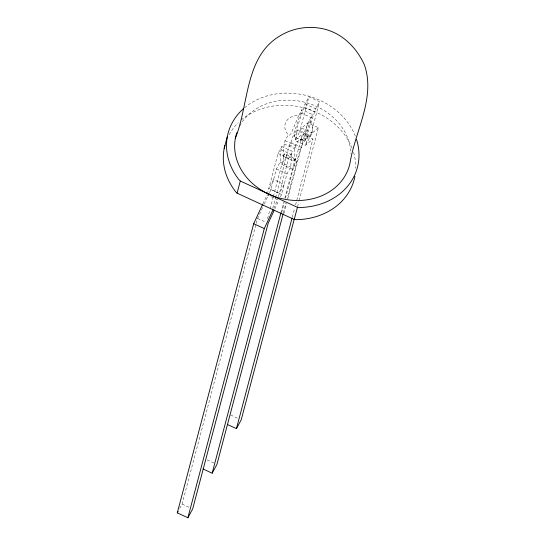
<?xml version="1.0" encoding="UTF-8"?>
<svg xmlns="http://www.w3.org/2000/svg" width="545" height="545" viewBox="0 0 545 545"><rect width="100%" height="100%" fill="white"/><g stroke="black" fill="none" stroke-linecap="round" stroke-linejoin="round"><path stroke-width="0.41" stroke-dasharray="2.73 2.04" d="M269.53 192.644L270.94 189.612L276.397 168.957L280.13 162.11L280.982 149.752L281.826 146.544L292.42 151.421L291.575 154.63L290.723 166.981L286.99 173.835L281.533 194.49L280.477 196.765M283.298 156.286L284.674 153.765L295.267 158.643L293.898 161.163L283.298 156.286L284.149 143.935L285.001 140.719L288.285 134.69L287.426 133.838A14.081 11.888 14.8 0 1 297.359 115.608L298.612 115.731L301.903 109.695L312.496 114.573L301.419 147.354L300.05 149.875L287.249 198.312M293.898 161.163L294.743 148.812L295.594 145.597L298.878 139.568L300.138 139.69A14.081 11.888 14.8 0 0 310.071 121.46L309.206 120.608L312.496 114.573M179.68 508.485L182.071 504.105L256.021 224.206M256.239 223.382L257.547 218.443L263.889 204.784M267.302 194.061L278.005 153.554L281.826 146.544M267.534 218.634L269.925 209.593M270.143 208.776L273.181 197.276M273.392 196.452L284.674 153.765M272.745 208.217L275.354 198.36M275.572 197.542L289.45 144.997L290.826 142.477L301.903 109.695M278.543 196.507L288.598 158.431L292.42 151.421M318.403 127.728L312.265 132.932L305.507 145.331L308.327 134.676L297.727 129.805L294.913 140.46L305.507 145.331L312.953 139.016L302.359 134.138L294.913 140.46L301.671 128.055L307.802 122.85L318.403 127.728L299.048 200.969M308.327 134.676L304.587 141.536L293.993 136.659L305.071 103.877L308.92 96.806L319.513 101.683L310.316 136.516L299.723 131.638L308.92 96.806M280.954 212.829L283.775 202.154M284.858 198.046L295.267 158.643M281.711 212.305L284.32 202.427M285.403 198.312L302.359 134.138M283.346 213.095L285.948 203.237M283.891 213.374L286.5 203.496M287.801 198.557L307.802 122.85M304.587 141.536L315.664 108.755L319.513 101.683M292.304 217.183L294.695 208.129M295.567 204.838L312.953 139.016M297.529 206.725L298.83 201.793M298.612 115.731L291.343 133.184L289.579 135.214L288.285 134.69M309.206 120.608L301.937 138.062L300.172 140.092L298.878 139.568M262.86 203.98L267.091 194.872L277.684 199.749L273.808 208.095M264.243 204.028L269.182 193.407M274.837 208.905L278.713 200.56M293.993 136.659L297.727 129.805M300.172 140.092L303.681 139.227M305.071 103.877L315.664 108.755M304.226 107.086L314.819 111.963M301.051 112.91L311.645 117.788M301.671 128.055L312.265 132.932M290.826 142.477L301.419 147.354M285.001 140.719L295.594 145.597M289.45 144.997L300.05 149.875M284.149 143.935L294.743 148.812M280.982 149.752L291.575 154.63M278.005 153.554L288.598 158.431M280.13 162.11L290.723 166.981M276.397 168.957L286.99 173.835M270.94 189.612L281.533 194.49M257.547 218.443L265.871 222.278M230.617 414.997L237.429 418.131M207.1 459.898L213.912 463.032M182.071 504.105L189.64 507.586M239.786 125.936A58.662 49.527 14.8 0 1 304.451 102.188A58.662 49.527 14.8 0 1 350.857 153.601M229.159 134.676A66.871 56.462 14.8 0 1 238.267 122.686M241.258 119.961A66.871 56.462 14.8 0 1 352.458 149.18M353.562 152.443A66.871 56.462 14.8 0 1 355.783 168.194M244.473 107.808A66.871 56.462 14.8 0 1 355.674 137.027M273.583 179.612L268.808 188.386L279.401 193.257L284.177 184.489L273.583 179.612M286.636 155.652L281.86 164.42L292.454 169.297L297.229 160.53L286.636 155.652"/><path stroke-width="0.82" d="M224.165 148.56L227.381 136.407M235.406 138.117C248.813 105.124 244.664 57.47 279.081 36.454C291.725 28.354 307.21 25.663 321.904 28.551C341.483 32.421 356.294 47.04 364.353 64.732C375.873 97.514 355.34 130.562 350.108 162.526A58.662 49.527 14.8 0 1 280.123 198.21A58.662 49.527 14.8 0 1 236.85 132.639M354.924 176.389A66.871 56.462 14.8 0 1 296.153 219.669L294.218 219.478L237.089 193.175L240.304 181.022L238.976 179.714A66.871 56.462 14.8 0 1 243.24 108.877M274.135 210.424L268.14 223.321L192.664 508.982L187.889 517.75L177.295 512.872L253.697 223.702L262.506 204.736M187.889 517.75L264.291 228.58L273.099 209.614M203.081 469.013L212.162 473.196L280.954 212.829M283.127 213.912L216.937 464.422L212.162 473.196M227.354 424.46L236.435 428.643L292.086 218M294.266 219.07L241.21 419.868L236.435 428.643M294.218 219.478L297.434 207.325L240.304 181.022M177.295 512.872L178.092 511.414M297.434 207.325L299.362 207.516A66.871 56.462 14.8 0 0 356.519 139.465M253.697 223.702L264.291 228.58M237.089 193.175L235.767 191.867A66.871 56.462 14.8 0 1 224.894 145.379"/></g></svg>
